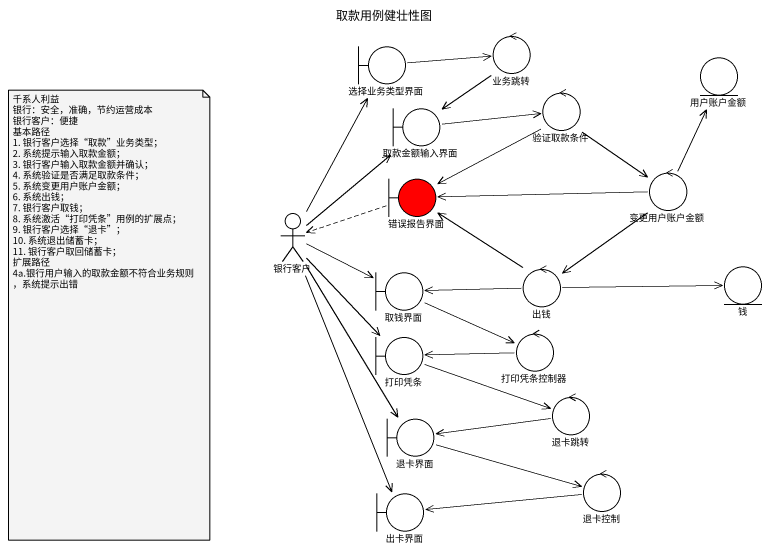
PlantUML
@startuml
title 取款用例健壮性图
control 业务跳转
boundary 选择业务类型界面
entity 用户账户金额
boundary 取款金额输入界面
control 验证取款条件
boundary 错误报告界面 #FF0000
control 变更用户账户金额
actor 银行客户
control 出钱
entity 钱
boundary 取钱界面
boundary 打印凭条
control 打印凭条控制器
boundary 退卡界面
control 退卡跳转
boundary 出卡界面
control 退卡控制
业务跳转 --> 取款金额输入界面
选择业务类型界面 -right-> 业务跳转
取款金额输入界面 -right-> 验证取款条件
验证取款条件 -left-> 错误报告界面
验证取款条件 --> 变更用户账户金额
错误报告界面 .left.> 银行客户
变更用户账户金额 -up-> 用户账户金额
变更用户账户金额 -left-> 错误报告界面
变更用户账户金额 --> 出钱
银行客户 -up-> 选择业务类型界面
银行客户 -up-> 取款金额输入界面
银行客户 -right-> 取钱界面
银行客户 --> 打印凭条
银行客户 --> 退卡界面
银行客户 --> 出卡界面
出钱 -up-> 错误报告界面
出钱 -right-> 钱
出钱 -left-> 取钱界面
取钱界面 -right-> 打印凭条控制器
打印凭条 -right-> 退卡跳转
打印凭条控制器 -left-> 打印凭条
退卡界面 -right-> 退卡控制
退卡跳转 -left-> 退卡界面
退卡控制 -left-> 出卡界面
note as N1
  千系人利益
  银行：安全，准确，节约运营成本
  银行客户：便捷
  基本路径
  1. 银行客户选择“取款”业务类型；
  2. 系统提示输入取款金额；
  3. 银行客户输入取款金额并确认；
  4. 系统验证是否满足取款条件；
  5. 系统变更用户账户金额；
  6. 系统出钱；
  7. 银行客户取钱；
  8. 系统激活“打印凭条”用例的扩展点；
  9. 银行客户选择“退卡”；
  10. 系统退出储蓄卡；
  11. 银行客户取回储蓄卡；
  扩展路径
  4a.银行用户输入的取款金额不符合业务规则，系统提示出错
end note
@enduml
